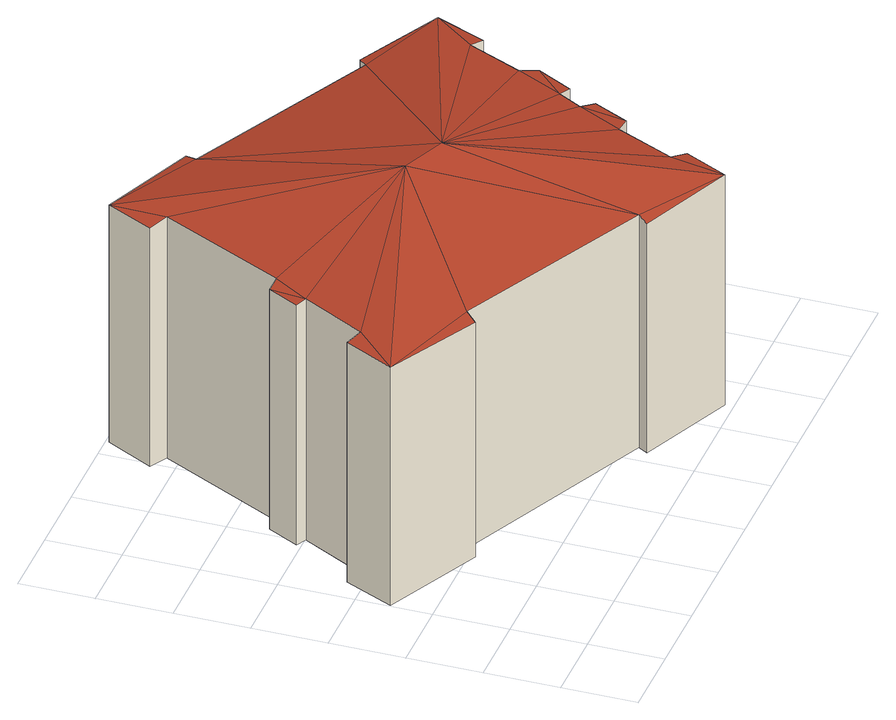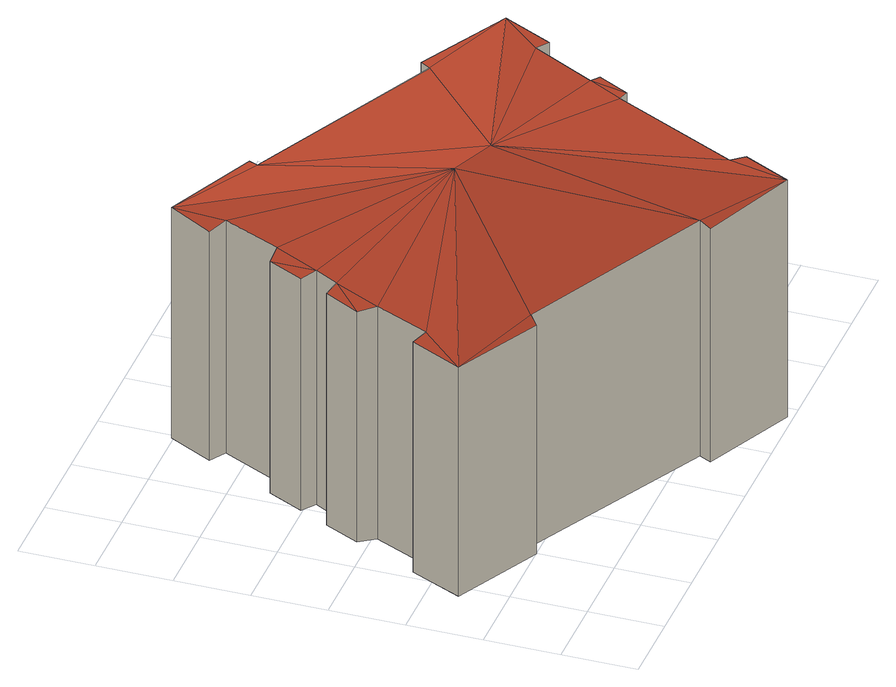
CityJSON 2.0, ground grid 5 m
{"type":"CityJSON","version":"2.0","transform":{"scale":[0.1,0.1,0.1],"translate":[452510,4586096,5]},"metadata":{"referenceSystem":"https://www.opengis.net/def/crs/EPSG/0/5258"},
"CityObjects":{
"building1":{"type":"Building","geometry":[{"type":"MultiSurface","lod":"3","boundaries":[[[0,1,2,3]],[[3,2,4,5]],[[5,4,6,7]],[[7,6,8,9]],[[9,8,10,11]],[[11,10,12,13]],[[13,12,14,15]],[[15,14,16,17]],[[17,16,18,19]],[[19,18,20,21]],[[21,20,22,23]],[[23,22,24,25]],[[25,24,26,27]],[[27,26,28,29]],[[29,28,30,31]],[[31,30,32,33]],[[33,32,34,35]],[[35,34,36,37]],[[37,36,38,39]],[[39,38,40,41]],[[41,40,42,43]],[[43,42,44,45]],[[45,44,46,47]],[[47,46,48,49]],[[49,48,50,51]],[[51,50,52,53]],[[53,52,54,55]],[[55,54,56,57]],[[57,56,58,59]],[[59,58,60,61]],[[61,60,62,63]],[[63,62,1,0]],[[54,50,64]],[[54,52,50]],[[58,65,60]],[[58,56,54]],[[64,50,48]],[[64,48,42]],[[46,42,48]],[[4,65,6]],[[46,44,42]],[[64,42,40]],[[38,36,40]],[[40,34,64]],[[1,60,65]],[[36,34,40]],[[1,4,2]],[[1,62,60]],[[64,34,32]],[[58,64,65]],[[54,64,58]],[[18,65,22]],[[64,24,22]],[[32,28,64]],[[32,30,28]],[[1,65,4]],[[8,6,10]],[[12,6,65]],[[10,6,12]],[[26,24,28]],[[64,28,24]],[[14,12,65]],[[20,18,22]],[[22,65,64]],[[16,14,18]],[[14,65,18]],[[59,51,55]],[[55,51,53]],[[59,61,43]],[[59,55,57]],[[49,51,59]],[[43,49,59]],[[47,49,43]],[[13,43,61]],[[47,43,45]],[[25,43,13]],[[39,41,37]],[[43,25,41]],[[63,5,61]],[[37,41,35]],[[0,3,5]],[[5,63,0]],[[35,41,25]],[[33,35,25]],[[33,29,31]],[[7,61,5]],[[9,11,7]],[[13,61,7]],[[11,13,7]],[[33,27,29]],[[27,33,25]],[[15,23,13]],[[21,23,19]],[[23,25,13]],[[17,19,15]],[[19,23,15]]],"semantics":{"surfaces":[{"type":"WallSurface","name":"Wall 0"},{"type":"WallSurface","name":"Wall 1"},{"type":"WallSurface","name":"Wall 2"},{"type":"WallSurface","name":"Wall 3"},{"type":"WallSurface","name":"Wall 4"},{"type":"WallSurface","name":"Wall 5"},{"type":"WallSurface","name":"Wall 6"},{"type":"WallSurface","name":"Wall 7"},{"type":"WallSurface","name":"Wall 8"},{"type":"WallSurface","name":"Wall 9"},{"type":"WallSurface","name":"Wall 10"},{"type":"WallSurface","name":"Wall 11"},{"type":"WallSurface","name":"Wall 12"},{"type":"WallSurface","name":"Wall 13"},{"type":"WallSurface","name":"Wall 14"},{"type":"WallSurface","name":"Wall 15"},{"type":"WallSurface","name":"Wall 16"},{"type":"WallSurface","name":"Wall 17"},{"type":"WallSurface","name":"Wall 18"},{"type":"WallSurface","name":"Wall 19"},{"type":"WallSurface","name":"Wall 20"},{"type":"WallSurface","name":"Wall 21"},{"type":"WallSurface","name":"Wall 22"},{"type":"WallSurface","name":"Wall 23"},{"type":"WallSurface","name":"Wall 24"},{"type":"WallSurface","name":"Wall 25"},{"type":"WallSurface","name":"Wall 26"},{"type":"WallSurface","name":"Wall 27"},{"type":"WallSurface","name":"Wall 28"},{"type":"WallSurface","name":"Wall 29"},{"type":"WallSurface","name":"Wall 30"},{"type":"WallSurface","name":"Wall 31"},{"type":"RoofSurface","name":"Roof"},{"type":"FloorSurface","name":"Floor"}],"values":[0,1,2,3,4,5,6,7,8,9,10,11,12,13,14,15,16,17,18,19,20,21,22,23,24,25,26,27,28,29,30,31,32,32,32,32,32,32,32,32,32,32,32,32,32,32,32,32,32,32,32,32,32,32,32,32,32,32,32,32,32,32,32,32,32,32,33,33,33,33,33,33,33,33,33,33,33,33,33,33,33,33,33,33,33,33,33,33,33,33,33,33,33,33,33,33]}}]}
},
"vertices":[
[0,127,4],[0,127,179],[17,161,179],[17,161,3],[28,156,181],[28,156,4],[51,199,181],[51,199,4],[44,203,180],[44,203,4],[55,224,180],[55,224,4],[65,223,182],[65,223,4],[107,308,182],[107,308,5],[96,315,179],[96,315,4],[112,347,179],[112,347,5],[178,320,179],[178,320,8],[174,312,181],[174,312,8],[305,248,181],[305,248,11],[312,254,179],[312,254,11],[371,224,179],[371,224,11],[355,189,180],[355,189,11],[345,194,182],[345,194,11],[328,157,182],[328,157,11],[335,146,180],[335,146,11],[322,122,180],[322,122,10],[312,125,182],[312,125,10],[303,109,182],[303,109,10],[312,102,180],[312,102,10],[300,78,180],[300,78,10],[287,78,182],[287,78,10],[269,39,182],[269,39,11],[280,32,179],[280,32,11],[264,2,180],[264,2,11],[199,30,179],[199,30,11],[204,37,181],[204,37,10],[70,102,181],[70,102,7],[63,94,179],[63,94,7],[204,164,206],[173,177,206]
]}
